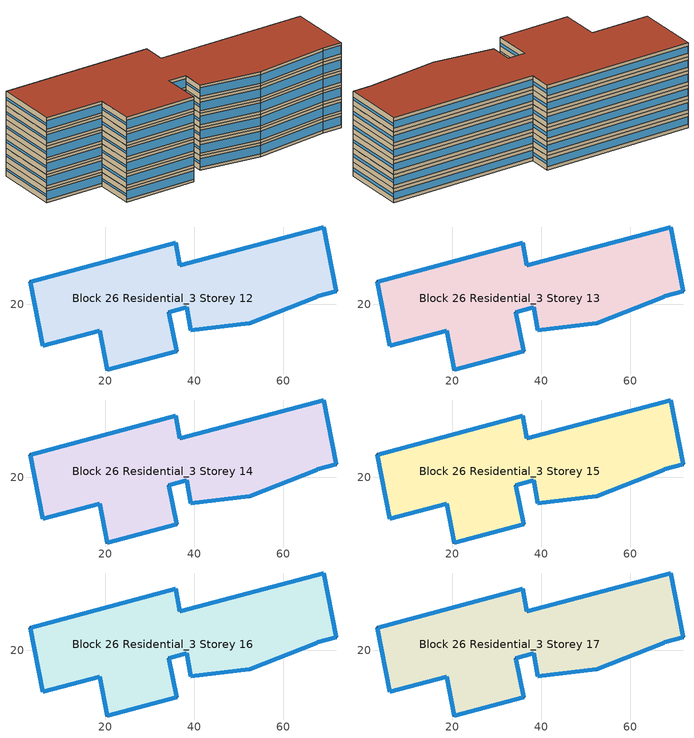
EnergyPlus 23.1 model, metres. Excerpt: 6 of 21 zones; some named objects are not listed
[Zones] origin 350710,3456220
Block 26 Residential_3 Storey 12
 floor outside (Project Floor): 69.12,37.35 71.87,22.9 67.66,21.74 52.43,15.75 39.26,14.16 38.29,19.27 34.27,18.22 36.05,9.44 20.46,5.22 18.77,14.01 5.96,10.64 3.21,25.09 35.82,33.83 36.8,28.72 z36
 wall outside (Project Wall): 35.82,33.83 3.21,25.09 5.96,10.64 18.77,14.01 20.46,5.22 36.05,9.44 34.27,18.22 38.29,19.27 39.26,14.16 52.43,15.75 67.66,21.74 71.87,22.9 69.12,37.35 36.8,28.72 35.82,33.83 z36:39
 window (Residential_north_window_construction): 35.81,33.83 3.23,25.1 / 69.11,37.35 36.82,28.72 z36.75:38.25
 window (Residential_west_window_construction): 3.21,25.08 5.96,10.65 / 18.78,14 20.46,5.23 / 38.29,19.27 39.26,14.16 z37.27:37.73
 window (Residential_south_window_construction): 5.97,10.64 18.77,14 / 20.47,5.22 36.04,9.43 / 34.27,18.22 38.28,19.27 / 39.27,14.16 52.42,15.74 / 52.44,15.75 67.66,21.74 / 67.67,21.74 71.87,22.9 z36.6:38.4
 window (Residential_east_window_construction): 36.05,9.44 34.27,18.22 / 71.87,22.91 69.12,37.34 / 36.8,28.72 35.82,33.83 z37.2:37.8
 roof outside (Project Ceiling): 67.66,21.74 71.87,22.9 69.12,37.35 36.8,28.72 35.82,33.83 3.21,25.09 5.96,10.64 18.77,14.01 20.46,5.22 36.05,9.44 34.27,18.22 38.29,19.27 39.26,14.16 52.43,15.75 z39
Block 26 Residential_3 Storey 13
 floor outside (Project Floor): 69.12,37.35 71.87,22.9 67.66,21.74 52.43,15.75 39.26,14.16 38.29,19.27 34.27,18.22 36.05,9.44 20.46,5.22 18.77,14.01 5.96,10.64 3.21,25.09 35.82,33.83 36.8,28.72 z39
 wall outside (Project Wall): 35.82,33.83 3.21,25.09 5.96,10.64 18.77,14.01 20.46,5.22 36.05,9.44 34.27,18.22 38.29,19.27 39.26,14.16 52.43,15.75 67.66,21.74 71.87,22.9 69.12,37.35 36.8,28.72 35.82,33.83 z39:42
 window (Residential_north_window_construction): 35.81,33.83 3.23,25.1 / 69.11,37.35 36.82,28.72 z39.75:41.25
 window (Residential_west_window_construction): 3.21,25.08 5.96,10.65 / 18.78,14 20.46,5.23 / 38.29,19.27 39.26,14.16 z40.27:40.73
 window (Residential_south_window_construction): 5.97,10.64 18.77,14 / 20.47,5.22 36.04,9.43 / 34.27,18.22 38.28,19.27 / 39.27,14.16 52.42,15.74 / 52.44,15.75 67.66,21.74 / 67.67,21.74 71.87,22.9 z39.6:41.4
 window (Residential_east_window_construction): 36.05,9.44 34.27,18.22 / 71.87,22.91 69.12,37.34 / 36.8,28.72 35.82,33.83 z40.2:40.8
 roof outside (Project Ceiling): 67.66,21.74 71.87,22.9 69.12,37.35 36.8,28.72 35.82,33.83 3.21,25.09 5.96,10.64 18.77,14.01 20.46,5.22 36.05,9.44 34.27,18.22 38.29,19.27 39.26,14.16 52.43,15.75 z42
Block 26 Residential_3 Storey 14
 floor outside (Project Floor): 69.12,37.35 71.87,22.9 67.66,21.74 52.43,15.75 39.26,14.16 38.29,19.27 34.27,18.22 36.05,9.44 20.46,5.22 18.77,14.01 5.96,10.64 3.21,25.09 35.82,33.83 36.8,28.72 z42
 wall outside (Project Wall): 35.82,33.83 3.21,25.09 5.96,10.64 18.77,14.01 20.46,5.22 36.05,9.44 34.27,18.22 38.29,19.27 39.26,14.16 52.43,15.75 67.66,21.74 71.87,22.9 69.12,37.35 36.8,28.72 35.82,33.83 z42:45
 window (Residential_north_window_construction): 35.81,33.83 3.23,25.1 / 69.11,37.35 36.82,28.72 z42.75:44.25
 window (Residential_west_window_construction): 3.21,25.08 5.96,10.65 / 18.78,14 20.46,5.23 / 38.29,19.27 39.26,14.16 z43.27:43.73
 window (Residential_south_window_construction): 5.97,10.64 18.77,14 / 20.47,5.22 36.04,9.43 / 34.27,18.22 38.28,19.27 / 39.27,14.16 52.42,15.74 / 52.44,15.75 67.66,21.74 / 67.67,21.74 71.87,22.9 z42.6:44.4
 window (Residential_east_window_construction): 36.05,9.44 34.27,18.22 / 71.87,22.91 69.12,37.34 / 36.8,28.72 35.82,33.83 z43.2:43.8
 roof outside (Project Ceiling): 67.66,21.74 71.87,22.9 69.12,37.35 36.8,28.72 35.82,33.83 3.21,25.09 5.96,10.64 18.77,14.01 20.46,5.22 36.05,9.44 34.27,18.22 38.29,19.27 39.26,14.16 52.43,15.75 z45
Block 26 Residential_3 Storey 15
 floor outside (Project Floor): 69.12,37.35 71.87,22.9 67.66,21.74 52.43,15.75 39.26,14.16 38.29,19.27 34.27,18.22 36.05,9.44 20.46,5.22 18.77,14.01 5.96,10.64 3.21,25.09 35.82,33.83 36.8,28.72 z45
 wall outside (Project Wall): 35.82,33.83 3.21,25.09 5.96,10.64 18.77,14.01 20.46,5.22 36.05,9.44 34.27,18.22 38.29,19.27 39.26,14.16 52.43,15.75 67.66,21.74 71.87,22.9 69.12,37.35 36.8,28.72 35.82,33.83 z45:48
 window (Residential_north_window_construction): 35.81,33.83 3.23,25.1 / 69.11,37.35 36.82,28.72 z45.75:47.25
 window (Residential_west_window_construction): 3.21,25.08 5.96,10.65 / 18.78,14 20.46,5.23 / 38.29,19.27 39.26,14.16 z46.27:46.73
 window (Residential_south_window_construction): 5.97,10.64 18.77,14 / 20.47,5.22 36.04,9.43 / 34.27,18.22 38.28,19.27 / 39.27,14.16 52.42,15.74 / 52.44,15.75 67.66,21.74 / 67.67,21.74 71.87,22.9 z45.6:47.4
 window (Residential_east_window_construction): 36.05,9.44 34.27,18.22 / 71.87,22.91 69.12,37.34 / 36.8,28.72 35.82,33.83 z46.2:46.8
 roof outside (Project Ceiling): 67.66,21.74 71.87,22.9 69.12,37.35 36.8,28.72 35.82,33.83 3.21,25.09 5.96,10.64 18.77,14.01 20.46,5.22 36.05,9.44 34.27,18.22 38.29,19.27 39.26,14.16 52.43,15.75 z48
Block 26 Residential_3 Storey 16
 floor outside (Project Floor): 69.12,37.35 71.87,22.9 67.66,21.74 52.43,15.75 39.26,14.16 38.29,19.27 34.27,18.22 36.05,9.44 20.46,5.22 18.77,14.01 5.96,10.64 3.21,25.09 35.82,33.83 36.8,28.72 z48
 wall outside (Project Wall): 35.82,33.83 3.21,25.09 5.96,10.64 18.77,14.01 20.46,5.22 36.05,9.44 34.27,18.22 38.29,19.27 39.26,14.16 52.43,15.75 67.66,21.74 71.87,22.9 69.12,37.35 36.8,28.72 35.82,33.83 z48:51
 window (Residential_north_window_construction): 35.81,33.83 3.23,25.1 / 69.11,37.35 36.82,28.72 z48.75:50.25
 window (Residential_west_window_construction): 3.21,25.08 5.96,10.65 / 18.78,14 20.46,5.23 / 38.29,19.27 39.26,14.16 z49.27:49.73
 window (Residential_south_window_construction): 5.97,10.64 18.77,14 / 20.47,5.22 36.04,9.43 / 34.27,18.22 38.28,19.27 / 39.27,14.16 52.42,15.74 / 52.44,15.75 67.66,21.74 / 67.67,21.74 71.87,22.9 z48.6:50.4
 window (Residential_east_window_construction): 36.05,9.44 34.27,18.22 / 71.87,22.91 69.12,37.34 / 36.8,28.72 35.82,33.83 z49.2:49.8
 roof outside (Project Ceiling): 67.66,21.74 71.87,22.9 69.12,37.35 36.8,28.72 35.82,33.83 3.21,25.09 5.96,10.64 18.77,14.01 20.46,5.22 36.05,9.44 34.27,18.22 38.29,19.27 39.26,14.16 52.43,15.75 z51
Block 26 Residential_3 Storey 17
 floor outside (Project Floor): 69.12,37.35 71.87,22.9 67.66,21.74 52.43,15.75 39.26,14.16 38.29,19.27 34.27,18.22 36.05,9.44 20.46,5.22 18.77,14.01 5.96,10.64 3.21,25.09 35.82,33.83 36.8,28.72 z51
 wall outside (Project Wall): 35.82,33.83 3.21,25.09 5.96,10.64 18.77,14.01 20.46,5.22 36.05,9.44 34.27,18.22 38.29,19.27 39.26,14.16 52.43,15.75 67.66,21.74 71.87,22.9 69.12,37.35 36.8,28.72 35.82,33.83 z51:54
 window (Residential_north_window_construction): 35.81,33.83 3.23,25.1 / 69.11,37.35 36.82,28.72 z51.75:53.25
 window (Residential_west_window_construction): 3.21,25.08 5.96,10.65 / 18.78,14 20.46,5.23 / 38.29,19.27 39.26,14.16 z52.27:52.73
 window (Residential_south_window_construction): 5.97,10.64 18.77,14 / 20.47,5.22 36.04,9.43 / 34.27,18.22 38.28,19.27 / 39.27,14.16 52.42,15.74 / 52.44,15.75 67.66,21.74 / 67.67,21.74 71.87,22.9 z51.6:53.4
 window (Residential_east_window_construction): 36.05,9.44 34.27,18.22 / 71.87,22.91 69.12,37.34 / 36.8,28.72 35.82,33.83 z52.2:52.8
 roof outside (Project Ceiling): 67.66,21.74 71.87,22.9 69.12,37.35 36.8,28.72 35.82,33.83 3.21,25.09 5.96,10.64 18.77,14.01 20.46,5.22 36.05,9.44 34.27,18.22 38.29,19.27 39.26,14.16 52.43,15.75 z54
[Building]
Building_1: North Axis=0; Terrain=City; Loads Convergence Tolerance Value=0.04; Temperature Convergence Tolerance Value=0.4; Solar Distribution=FullExterior; Maximum Number of Warmup Days=25; Minimum Number of Warmup Days=6
[Site:Location]
CHN Design_Conditions: Latitude=30; Longitude=114; Time Zone=8; Elevation=12
[SIZINGPERIOD:DESIGNDAY] Day of Month=21; DryBulb Temperature Range Modifier Type=DefaultMultipliers; Humidity Condition Type=Wetbulb; Barometric Pressure=101181; Rain Indicator=No; Snow Indicator=No; Daylight Saving Time Indicator=No; Sky Clearness=0; Begin Environment Reset Mode=FullResetAtBeginEnvironment
Name | Month | Day Type | Maximum DryBulb Temperature | Daily DryBulb Temperature Range | Wetbulb or DewPoint at Maximum DryBulb | Wind Speed | Wind Direction | Solar Model Indicator | ASHRAE Clear Sky Optical Depth for Beam Irradiance taub | ASHRAE Clear Sky Optical Depth for Diffuse Irradiance taud
Ann Htg 99.6% Condns DB | 1 | WinterDesignDay | -10 | 0 | -4.8 | 1 | 340 | ASHRAEClearSky | 0 | 0
Ann Clg .4% Condns DB=>MWB | 7 | SummerDesignDay | 40 | 6.6 | 27.1 | 3.5 | 220 | ASHRAETau | 0.781 | 1.413
[MATERIAL]
DefaultMaterial: Roughness=Rough; Thickness=0.1; Conductivity=0.1; Density=1000; Specific Heat=1000; Thermal Absorptance=0.9; Solar Absorptance=0.7; Visible Absorptance=0.7
[WINDOWMATERIAL:SIMPLEGLAZINGSYSTEM] UFactor=1.5; Solar Heat Gain Coefficient=0.4; Visible Transmittance=0.6
Residential_east_window; Residential_south_window; Residential_west_window; Residential_north_window
[CONSTRUCTION]
Project Wall; Project Floor; Project Ceiling: DefaultMaterial
Residential_east_window_construction: Residential_east_window
Residential_south_window_construction: Residential_south_window
Residential_west_window_construction: Residential_west_window
Residential_north_window_construction: Residential_north_window
[SPACE] Ceiling Height=autocalculate; Volume=autocalculate; Floor Area=autocalculate; Space Type=Residential
Name | Zone
Block 26 Residential_3 Storey 12_space | Block 26 Residential_3 Storey 12
Block 26 Residential_3 Storey 13_space | Block 26 Residential_3 Storey 13
Block 26 Residential_3 Storey 14_space | Block 26 Residential_3 Storey 14
Block 26 Residential_3 Storey 15_space | Block 26 Residential_3 Storey 15
Block 26 Residential_3 Storey 16_space | Block 26 Residential_3 Storey 16
Block 26 Residential_3 Storey 17_space | Block 26 Residential_3 Storey 17
[SPACELIST]
Residential: Block 26 Residential_3 Storey 0_space, Block 26 Residential_3 Storey 1_space, Block 26 Residential_3 Storey 2_space, Block 26 Residential_3 Storey 3_space, Block 26 Residential_3 Storey 4_space, Block 26 Residential_3 Storey 5_space, Block 26 Residential_3 Storey 6_space, Block 26 Residential_3 Storey 7_space, Block 26 Residential_3 Storey 8_space, Block 26 Residential_3 Storey 9_space, Block 26 Residential_3 Storey 10_space, Block 26 Residential_3 Storey 11_space, Block 26 Residential_3 Storey 12_space, Block 26 Residential_3 Storey 13_space, Block 26 Residential_3 Storey 14_space, Block 26 Residential_3 Storey 15_space, Block 26 Residential_3 Storey 16_space, Block 26 Residential_3 Storey 17_space, Block 26 Residential_3 Storey 18_space, Block 26 Residential_3 Storey 19_space, Block 26 Residential_3 Storey 20_space
[ZONE] Type=1; Multiplier=1; Ceiling Height=autocalculate; Volume=autocalculate; Floor Area=autocalculate; Part of Total Floor Area=Yes
Block 26 Residential_3 Storey 12; Block 26 Residential_3 Storey 13; Block 26 Residential_3 Storey 14; Block 26 Residential_3 Storey 15; Block 26 Residential_3 Storey 16; Block 26 Residential_3 Storey 17
[PEOPLE]
People_for_residential: Zone or ZoneList or Space or SpaceList=Residential; Number of People Schedule=SeasonalSchedule_Schedule_residential_people; Number of People Calculation Method=People/Area; People per Floor Area=0.04; Fraction Radiant=0.3; Sensible Heat Fraction=autocalculate; Activity Level Schedule=SeasonalSchedule_Schedule_residential_activity; Carbon Dioxide Generation Rate=3.82e-08; Enable ASHRAE 55 Comfort Warnings=No; Mean Radiant Temperature Calculation Type=ZoneAveraged; Clothing Insulation Calculation Method=ClothingInsulationSchedule; Cold Stress Temperature Threshold=15.56; Heat Stress Temperature Threshold=30
[LIGHTS]
Light_for_residential: Zone or ZoneList or Space or SpaceList=Residential; Schedule=SeasonalSchedule_residential_lighting; Design Level Calculation Method=Watts/Area; Watts per Zone Floor Area=5; Return Air Fraction=0; Fraction Radiant=0.32; Fraction Visible=0.25; Fraction Replaceable=1; EndUse Subcategory=General; Return Air Fraction Calculated from Plenum Temperature=No; Return Air Fraction Function of Plenum Temperature Coefficient 1=0; Return Air Fraction Function of Plenum Temperature Coefficient 2=0
[ELECTRICEQUIPMENT]
Equipment_for_residential: Zone or ZoneList or Space or SpaceList=Residential; Schedule=SeasonalSchedule_Schedule_residential_equipment; Design Level Calculation Method=Watts/Area; Watts per Zone Floor Area=3.8; Fraction Latent=0; Fraction Radiant=0; Fraction Lost=0; EndUse Subcategory=Electric Equipment
[DAYLIGHTING:CONTROLS] Illuminance Setpoint at Reference Point 1=300
Name | Zone or Space | Glare Calculation Daylighting Reference Point | Daylighting Reference Point 1
Dlight_Block 26 Residential_3 Storey 12 | Block 26 Residential_3 Storey 12 | Rpoint_Block 26 Residential_3 Storey 12 | Rpoint_Block 26 Residential_3 Storey 12
Dlight_Block 26 Residential_3 Storey 13 | Block 26 Residential_3 Storey 13 | Rpoint_Block 26 Residential_3 Storey 13 | Rpoint_Block 26 Residential_3 Storey 13
Dlight_Block 26 Residential_3 Storey 14 | Block 26 Residential_3 Storey 14 | Rpoint_Block 26 Residential_3 Storey 14 | Rpoint_Block 26 Residential_3 Storey 14
Dlight_Block 26 Residential_3 Storey 15 | Block 26 Residential_3 Storey 15 | Rpoint_Block 26 Residential_3 Storey 15 | Rpoint_Block 26 Residential_3 Storey 15
Dlight_Block 26 Residential_3 Storey 16 | Block 26 Residential_3 Storey 16 | Rpoint_Block 26 Residential_3 Storey 16 | Rpoint_Block 26 Residential_3 Storey 16
Dlight_Block 26 Residential_3 Storey 17 | Block 26 Residential_3 Storey 17 | Rpoint_Block 26 Residential_3 Storey 17 | Rpoint_Block 26 Residential_3 Storey 17
[HVACTEMPLATE:ZONE:IDEALLOADSAIRSYSTEM] Template Thermostat=Thermostat_for_residential; Maximum Heating Supply Air Temperature=50; Minimum Cooling Supply Air Temperature=13; Maximum Heating Supply Air Humidity Ratio=0.0156; Minimum Cooling Supply Air Humidity Ratio=0.0077; Heating Limit=NoLimit; Cooling Limit=NoLimit; Dehumidification Control Type=ConstantSensibleHeatRatio; Cooling Sensible Heat Ratio=0.7; Dehumidification Setpoint=60; Humidification Control Type=None; Humidification Setpoint=30; Outdoor Air Method=DetailedSpecification; Outdoor Air Flow Rate per Person=0.00944; Outdoor Air Flow Rate per Zone Floor Area=0; Outdoor Air Flow Rate per Zone=0; Design Specification Outdoor Air Object=Ventilation_for_residential; Demand Controlled Ventilation Type=None; Outdoor Air Economizer Type=NoEconomizer; Heat Recovery Type=None; Sensible Heat Recovery Effectiveness=0.7; Latent Heat Recovery Effectiveness=0.65
Block 26 Residential_3 Storey 12; Block 26 Residential_3 Storey 13; Block 26 Residential_3 Storey 14; Block 26 Residential_3 Storey 15; Block 26 Residential_3 Storey 16; Block 26 Residential_3 Storey 17
[DESIGNSPECIFICATION:OUTDOORAIR]
Ventilation_for_residential: Outdoor Air Method=Flow/Person; Outdoor Air Flow per Person=0.00833333; Outdoor Air Flow per Zone Floor Area=0; Outdoor Air Flow per Zone=0; Outdoor Air Flow Air Changes per Hour=0
[SCHEDULE:DAY:HOURLY]
Schedule_residential_lighting_weekday_hourly; Schedule_residential_lighting_holiday_hourly: 0.1, 0.1, 0.1, 0.1, 0.1, 0.8, 0.5, 0, 0, 0, 0, 0, 0, 0, 0, 0, 0, 0, 1, 1, 1, 1, 0.1, 0.1
Schedule_residential_equipment_weekday_hourly: 0.2, 0.2, 0.2, 0.2, 0.2, 0.2, 0.8, 0.8, 0.6, 0.6, 0.8, 0.8, 0.8, 0.5, 0.5, 0.5, 0.6, 0.9, 0.9, 0.9, 0.9, 0.9, 0.2, 0.2
Schedule_residential_equipment_holiday_hourly: 0.2, 0.2, 0.2, 0.2, 0.2, 0.2, 0.75, 1, 0.5, 0.3, 0.5, 0.8, 0.5, 0.25, 0.25, 0.25, 0.25, 0.5, 0.9, 0.8, 0.75, 0.5, 0.2, 0.2
Schedule_residential_people_weekday_hourly: 1, 1, 1, 1, 1, 1, 0.5, 0.5, 0, 0, 0, 0, 0, 0, 0, 0, 0, 0, 0, 0, 0.5, 1, 1, 1
Schedule_residential_people_holiday_hourly: 0.5, 0.5, 0.5, 0.5, 0.5, 0.5, 0.5, 0.5, 0.5, 0.5, 0.5, 0.5, 0.5, 0.5, 0.5, 0.5, 0.5, 0.5, 0.5, 0.5, 0.5, 0.5, 0.5, 0.5
Schedule_residential_activity_weekday_hourly; Schedule_residential_activity_holiday_hourly: 108, 108, 108, 108, 108, 108, 108, 108, 108, 108, 108, 108, 108, 108, 108, 108, 108, 108, 108, 108, 108, 108, 108, 108
[SCHEDULE:WEEK:DAILY]
Schedule_residential_lighting_weekly: Schedule_residential_lighting_holiday_hourly, Schedule_residential_lighting_weekday_hourly, Schedule_residential_lighting_weekday_hourly, Schedule_residential_lighting_weekday_hourly, Schedule_residential_lighting_weekday_hourly, Schedule_residential_lighting_weekday_hourly, Schedule_residential_lighting_holiday_hourly, Schedule_residential_lighting_holiday_hourly, Schedule_residential_lighting_weekday_hourly, Schedule_residential_lighting_weekday_hourly, Schedule_residential_lighting_holiday_hourly, Schedule_residential_lighting_holiday_hourly
Schedule_residential_equipment_weekly: Schedule_residential_equipment_holiday_hourly, Schedule_residential_equipment_weekday_hourly, Schedule_residential_equipment_weekday_hourly, Schedule_residential_equipment_weekday_hourly, Schedule_residential_equipment_weekday_hourly, Schedule_residential_equipment_weekday_hourly, Schedule_residential_equipment_holiday_hourly, Schedule_residential_equipment_holiday_hourly, Schedule_residential_equipment_weekday_hourly, Schedule_residential_equipment_weekday_hourly, Schedule_residential_equipment_holiday_hourly, Schedule_residential_equipment_holiday_hourly
Schedule_residential_people_weekly: Schedule_residential_people_holiday_hourly, Schedule_residential_people_weekday_hourly, Schedule_residential_people_weekday_hourly, Schedule_residential_people_weekday_hourly, Schedule_residential_people_weekday_hourly, Schedule_residential_people_weekday_hourly, Schedule_residential_people_holiday_hourly, Schedule_residential_people_holiday_hourly, Schedule_residential_people_weekday_hourly, Schedule_residential_people_weekday_hourly, Schedule_residential_people_holiday_hourly, Schedule_residential_people_holiday_hourly
Schedule_residential_activity_weekly: Schedule_residential_activity_holiday_hourly, Schedule_residential_activity_weekday_hourly, Schedule_residential_activity_weekday_hourly, Schedule_residential_activity_weekday_hourly, Schedule_residential_activity_weekday_hourly, Schedule_residential_activity_weekday_hourly, Schedule_residential_activity_holiday_hourly, Schedule_residential_activity_holiday_hourly, Schedule_residential_activity_weekday_hourly, Schedule_residential_activity_weekday_hourly, Schedule_residential_activity_holiday_hourly, Schedule_residential_activity_holiday_hourly
[SCHEDULE:YEAR]
SeasonalSchedule_residential_lighting: Schedule_residential_lighting_weekly, 1, 1, 12, 31
SeasonalSchedule_Schedule_residential_equipment: Schedule_residential_equipment_weekly, 1, 1, 12, 31
SeasonalSchedule_Schedule_residential_people: Schedule_residential_people_weekly, 1, 1, 12, 31
SeasonalSchedule_Schedule_residential_activity: Schedule_residential_activity_weekly, 1, 1, 12, 31
